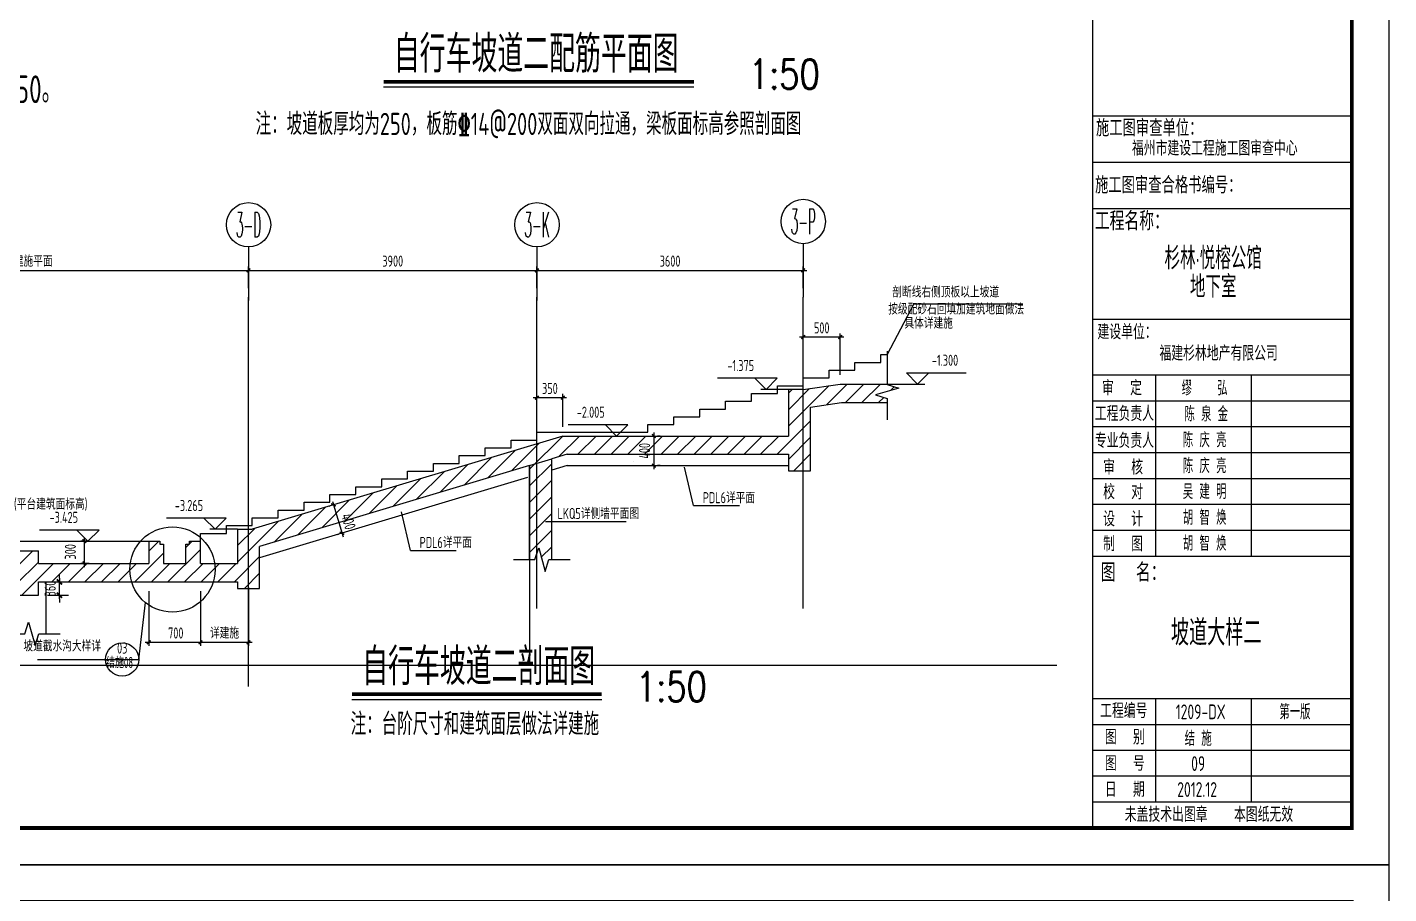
# Model space of a CAD drawing. Header units: millimetres. Extents: x -41781 to 68020, y 189188 to 426788.
# Drawn here: x 31202 to 68020, y 307210 to 330639 of the extents above; entities that cross this region are included whole.
import ezdxf
from ezdxf.enums import TextEntityAlignment as Align

# ---------------------------------------------------------------- set-up
doc = ezdxf.new("R2010")
doc.units = ezdxf.units.MM
doc.header["$LTSCALE"] = 1000
doc.header["$PDMODE"] = 35
doc.header["$PDSIZE"] = 200
for name, color, linetype in [('AXIS', 3, 'Continuous'), ('B-TEXT', 3, 'Continuous'), ('HATCH', 7, 'Continuous'), ('h填实-柱墙', 254, 'Continuous'), ('L-AXIS', 3, 'Continuous'), ('L-dote', 253, 'Continuous'), ('TEXT', 7, 'Continuous'), ('图框', 4, 'Continuous'), ('水平标注', 2, 'Continuous')]:
    doc.layers.add(name, color=color, linetype=linetype)
doc.styles.add('3$0$HZFS', font='txt.shx', dxfattribs={"width": 0.7, "bigfont": 'hzfs.shx'})
doc.styles.add('_HZTXT', font='txt.shx', dxfattribs={"width": 0.7, "bigfont": 'HZTXT.shx'})
doc.styles.add('_TCH_AXIS', font='COMPLEX', dxfattribs={"bigfont": 'GBCBIG'})
doc.styles.add('COMPLEX', font='tssdeng.shx', dxfattribs={"width": 0.7, "bigfont": 'tssdchn.shx'})
doc.styles.add('HZ', font='tssdeng.shx', dxfattribs={"bigfont": 'hztxt.shx'})
doc.styles.add('HZTXT2', font='simplex.shx', dxfattribs={"width": 0.8, "bigfont": 'hztxt.shx'})
doc.styles.add('TSSD_Dimension', font='Tssdeng.shx', dxfattribs={"width": 0.7, "bigfont": 'hztxt.shx'})
doc.styles.add('TSSD_Label', font='Tssdeng.shx', dxfattribs={"width": 0.7, "bigfont": 'hztxt.shx'})
doc.styles.add('TSSD_REIN', font='Tssdeng.shx', dxfattribs={"width": 0.7, "bigfont": 'hztxt.shx'})
doc.dimstyles.new('TSSD_100_100$0', dxfattribs={"dimtxt": 300, "dimasz": 100, "dimexe": 250, "dimexo": 250, "dimgap": 100, "dimtad": 1, "dimdec": 0, "dimzin": 0, "dimdsep": 46, "dimtxsty": 'TSSD_Dimension', "dimblk": '_tsdbk', "dimblk1": '_tsdbk', "dimblk2": '_tsdbk', "dimsah": 1, "dimcen": 0, "dimclrt": 7, "dimadec": 0, "dimazin": 0, "dimtfac": 1, "dimtdec": 0, "dimtix": 1, "dimtmove": 2, "dimatfit": 3, "dimldrblk": '_tsdbk', "dimfxl": 1, "dimtolj": 1, "dimtzin": 0, "dimarcsym": 0})
doc.dimstyles.new('TSSD_50_100', dxfattribs={"dimtxt": 300, "dimasz": 100, "dimexe": 100, "dimexo": 250, "dimgap": 100, "dimtad": 1, "dimdec": 0, "dimlfac": 0.5, "dimzin": 0, "dimdsep": 46, "dimtxsty": 'TSSD_Dimension', "dimblk": 'ARCHTICK', "dimcen": 0, "dimdle": 100, "dimclrt": 7, "dimadec": 0, "dimazin": 0, "dimtfac": 1, "dimtdec": 0, "dimtix": 1, "dimtmove": 2, "dimatfit": 3, "dimfxl": 1, "dimtolj": 1, "dimtzin": 0, "dimarcsym": 0})

# ---------------------------------------------------------------- blocks, each defined once
blk = doc.blocks.new('A$C35F87531')
at = {"layer": '图框'}
for p, q in [((76100, 1000), (76100, 58400)), ((76100, 20254), (83100, 20254)), ((76100, 19004), (83100, 19004)), ((76100, 17754), (83100, 17754)), ((76100, 14754), (83100, 14754)), ((76100, 13254), (83100, 13254)), ((77791, 13254), (77791, 8354)), ((80377, 13254), (80377, 8354)), ((76100, 12554), (83100, 12554)), ((76100, 11854), (83100, 11854)), ((76100, 11154), (83100, 11154)), ((76100, 10454), (83100, 10454)), ((76100, 9754), (83100, 9754)), ((76100, 9054), (77791, 9054)), ((77791, 9054), (83100, 9054)), ((76100, 8354), (83100, 8354)), ((76100, 4500), (83100, 4500)), ((77791, 4500), (77791, 1700)), ((80377, 4500), (80377, 1700)), ((76100, 3800), (83100, 3800)), ((76100, 3100), (83100, 3100)), ((83100, 2400), (76100, 2400)), ((83100, 1700), (76100, 1700))]:
    blk.add_line(p, q, dxfattribs=at)
blk.add_lwpolyline([(0, 0), (0, 59400), (84100, 59400), (84100, 0)], close=True, dxfattribs=at)
at = {"layer": '图框', "const_width": 100}
blk.add_lwpolyline([(2500, 1000), (83100, 1000), (83100, 58400), (2500, 58400)], close=True, dxfattribs=at)
at = {"layer": '图框', "style": 'HZTXT2', "width": 0.8}
for s, height, p in [('施工图审查单位：', 450, (77622, 19953)), ('施工图审查合格书编号：', 450, (78136, 18409)), ('工程名称：', 500, (77151, 17437)), ('建设单位：', 400, (77022, 14436)), ('审  定', 400, (76886, 12921)), ('工程负责人', 400, (76952, 12224)), ('专业负责人', 400, (76952, 11495)), ('审  核', 400, (76915, 10777)), ('校  对', 400, (76916, 10109)), ('设  计', 400, (76915, 9376)), ('制  图', 400, (76915, 8703)), ('图  名：', 500, (77188, 7934)), ('工程编号', 400, (76935, 4192)), ('图  别', 400, (76963, 3475)), ('图  号', 400, (76963, 2758)), ('日  期', 400, (76963, 2058)), ('未盖技术出图章   本图纸无效', 400, (79237, 1389))]:
    blk.add_text(s, height=height, dxfattribs=at).set_placement(p, align=Align.MIDDLE)
blk = doc.blocks.new('_AXISO')
blk.add_circle((0, 0), 0.5)
at = {"layer": 'B-TEXT', "style": 'COMPLEX', "width": 1.450893}
blk.add_attdef('A', text='', height=0.56, dxfattribs=at).set_placement((0.249375, -0.28), (0.749375, -0.28), align=Align.FIT)
blk = doc.blocks.new('_ArchTick')
at = {"color": 0, "linetype": 'ByBlock', "const_width": 0.4}
blk.add_lwpolyline([(-0.5, -0.5), (0.5, 0.5)], dxfattribs=at)
blk = doc.blocks.new('*D139')
at = {"layer": 'AXIS', "color": 0, "linetype": 'ByBlock', "lineweight": -2}
for p, q in [((44886, 324066), (52286, 324066)), ((44986, 323587), (44986, 324166)), ((52186, 323587), (52186, 324166))]:
    blk.add_line(p, q, dxfattribs=at)
at = {"layer": 'Defpoints', "color": 0, "linetype": 'ByBlock'}
for p in [(52186, 324066), (44986, 323337), (52186, 323337)]:
    blk.add_point(p, dxfattribs=at)
at = {"layer": 'AXIS', "color": 0, "linetype": 'ByBlock', "lineweight": -2, "xscale": 100, "yscale": 100, "zscale": 100, "rotation": 180}
blk.add_blockref('_ArchTick', (44986, 324066), dxfattribs=at)
at = {"layer": 'AXIS', "color": 0, "linetype": 'ByBlock', "lineweight": -2, "xscale": 100, "yscale": 100, "zscale": 100}
blk.add_blockref('_ArchTick', (52186, 324066), dxfattribs=at)
at = {"layer": 'AXIS', "color": 7, "linetype": 'ByBlock', "insert": (48586, 324316), "char_height": 300, "attachment_point": 5, "style": 'TSSD_Dimension'}
blk.add_mtext('\\A1;3600', dxfattribs=at)
blk = doc.blocks.new('*D140')
at = {"layer": 'AXIS', "color": 0, "linetype": 'ByBlock', "lineweight": -2}
for p, q in [((53286, 322260), (52086, 322260)), ((52186, 321241), (52186, 322360)), ((53186, 321241), (53186, 322360))]:
    blk.add_line(p, q, dxfattribs=at)
at = {"layer": 'Defpoints', "color": 0, "linetype": 'ByBlock'}
for p in [(52186, 322260), (52186, 320991), (53186, 320991)]:
    blk.add_point(p, dxfattribs=at)
at = {"layer": 'AXIS', "color": 0, "linetype": 'ByBlock', "lineweight": -2, "xscale": 100, "yscale": 100, "zscale": 100, "rotation": 180}
blk.add_blockref('_ArchTick', (52186, 322260), dxfattribs=at)
at = {"layer": 'AXIS', "color": 0, "linetype": 'ByBlock', "lineweight": -2, "xscale": 100, "yscale": 100, "zscale": 100}
blk.add_blockref('_ArchTick', (53186, 322260), dxfattribs=at)
at = {"layer": 'AXIS', "color": 7, "linetype": 'ByBlock', "insert": (52686, 322510), "char_height": 300, "attachment_point": 5, "style": 'TSSD_Dimension'}
blk.add_mtext('\\A1;500', dxfattribs=at)
blk = doc.blocks.new('*D141')
at = {"layer": 'AXIS', "color": 0, "linetype": 'ByBlock', "lineweight": -2}
for p, q in [((48146, 319686), (48146, 318686)), ((48316, 319586), (48246, 319586)), ((48316, 318786), (48246, 318786))]:
    blk.add_line(p, q, dxfattribs=at)
at = {"layer": 'Defpoints', "color": 0, "linetype": 'ByBlock'}
for p in [(48066, 319586), (48066, 318786), (48146, 318786)]:
    blk.add_point(p, dxfattribs=at)
at = {"layer": 'AXIS', "color": 0, "linetype": 'ByBlock', "lineweight": -2, "xscale": 100, "yscale": 100, "zscale": 100}
for p, rotation in [((48146, 319586), 90), ((48146, 318786), 270)]:
    blk.add_blockref('_ArchTick', p, dxfattribs=dict(at, rotation=rotation))
at = {"layer": 'AXIS', "color": 7, "linetype": 'ByBlock', "insert": (47896, 319186), "char_height": 300, "attachment_point": 5, "rotation": 90, "style": 'TSSD_Dimension'}
blk.add_mtext('\\A1;400', dxfattribs=at)
blk = doc.blocks.new('*D142')
at = {"layer": 'AXIS', "color": 0, "linetype": 'ByBlock', "lineweight": -2}
for p, q in [((44986, 319836), (44986, 320723)), ((45687, 319836), (45687, 320723)), ((45787, 320623), (44886, 320623))]:
    blk.add_line(p, q, dxfattribs=at)
at = {"layer": 'Defpoints', "color": 0, "linetype": 'ByBlock'}
for p in [(44986, 320623), (44986, 319586), (45687, 319586)]:
    blk.add_point(p, dxfattribs=at)
at = {"layer": 'AXIS', "color": 0, "linetype": 'ByBlock', "lineweight": -2, "xscale": 100, "yscale": 100, "zscale": 100, "rotation": 180}
blk.add_blockref('_ArchTick', (44986, 320623), dxfattribs=at)
at = {"layer": 'AXIS', "color": 0, "linetype": 'ByBlock', "lineweight": -2, "xscale": 100, "yscale": 100, "zscale": 100}
blk.add_blockref('_ArchTick', (45687, 320623), dxfattribs=at)
at = {"layer": 'AXIS', "color": 7, "linetype": 'ByBlock', "insert": (45336, 320873), "char_height": 300, "attachment_point": 5, "style": 'TSSD_Dimension'}
blk.add_mtext('\\A1;350', dxfattribs=at)
blk = doc.blocks.new('*D143')
at = {"layer": 'AXIS', "color": 0, "linetype": 'ByBlock', "lineweight": -2}
for p, q in [((37086, 324066), (45086, 324066)), ((37186, 323587), (37186, 324166)), ((44986, 323587), (44986, 324166))]:
    blk.add_line(p, q, dxfattribs=at)
at = {"layer": 'Defpoints', "color": 0, "linetype": 'ByBlock'}
for p in [(44986, 324066), (37186, 323337), (44986, 323337)]:
    blk.add_point(p, dxfattribs=at)
at = {"layer": 'AXIS', "color": 0, "linetype": 'ByBlock', "lineweight": -2, "xscale": 100, "yscale": 100, "zscale": 100, "rotation": 180}
blk.add_blockref('_ArchTick', (37186, 324066), dxfattribs=at)
at = {"layer": 'AXIS', "color": 0, "linetype": 'ByBlock', "lineweight": -2, "xscale": 100, "yscale": 100, "zscale": 100}
blk.add_blockref('_ArchTick', (44986, 324066), dxfattribs=at)
at = {"layer": 'AXIS', "color": 7, "linetype": 'ByBlock', "insert": (41086, 324316), "char_height": 300, "attachment_point": 5, "style": 'TSSD_Dimension'}
blk.add_mtext('\\A1;3900', dxfattribs=at)
blk = doc.blocks.new('*D144')
at = {"layer": 'AXIS', "color": 0, "linetype": 'ByBlock', "lineweight": -2}
for p, q in [((39455, 317819), (39742, 316862)), ((39367, 317689), (39388, 317695)), ((39597, 316922), (39618, 316929))]:
    blk.add_line(p, q, dxfattribs=at)
at = {"layer": 'Defpoints', "color": 0, "linetype": 'ByBlock'}
for p in [(39606, 317761), (39714, 316957), (39836, 316994)]:
    blk.add_point(p, dxfattribs=at)
at = {"layer": 'AXIS', "color": 0, "linetype": 'ByBlock', "lineweight": -2, "xscale": 100, "yscale": 100, "zscale": 100}
for p, rotation in [((39484, 317724), 106.7122802607924), ((39714, 316957), 286.7122802607925)]:
    blk.add_blockref('_ArchTick', p, dxfattribs=dict(at, rotation=rotation))
at = {"layer": 'AXIS', "color": 7, "linetype": 'ByBlock', "insert": (39891, 317277), "char_height": 300, "attachment_point": 5, "rotation": 286.7123, "style": 'TSSD_Dimension'}
blk.add_mtext('\\A1;400', dxfattribs=at)
blk = doc.blocks.new('*D145')
at = {"layer": 'AXIS', "color": 0, "linetype": 'ByBlock', "lineweight": -2}
for p, q in [((34487, 315394), (34487, 313910)), ((35887, 315394), (35887, 313910)), ((34387, 314010), (35987, 314010))]:
    blk.add_line(p, q, dxfattribs=at)
at = {"layer": 'Defpoints', "color": 0, "linetype": 'ByBlock'}
for p in [(34487, 315644), (35887, 315644), (35887, 314010)]:
    blk.add_point(p, dxfattribs=at)
at = {"layer": 'AXIS', "color": 0, "linetype": 'ByBlock', "lineweight": -2, "xscale": 100, "yscale": 100, "zscale": 100, "rotation": 180}
blk.add_blockref('_ArchTick', (34487, 314010), dxfattribs=at)
at = {"layer": 'AXIS', "color": 0, "linetype": 'ByBlock', "lineweight": -2, "xscale": 100, "yscale": 100, "zscale": 100}
blk.add_blockref('_ArchTick', (35887, 314010), dxfattribs=at)
at = {"layer": 'AXIS', "color": 7, "linetype": 'ByBlock', "insert": (35219, 314260), "char_height": 300, "attachment_point": 5, "style": 'TSSD_Dimension'}
blk.add_mtext('\\A1;700', dxfattribs=at)
blk = doc.blocks.new('*D146')
at = {"layer": 'AXIS', "color": 0, "linetype": 'ByBlock', "lineweight": -2}
for p, q in [((35887, 315394), (35887, 313910)), ((37186, 315494), (37186, 313910)), ((35787, 314010), (37286, 314010))]:
    blk.add_line(p, q, dxfattribs=at)
at = {"layer": 'Defpoints', "color": 0, "linetype": 'ByBlock'}
for p in [(35887, 315644), (37186, 315744), (37186, 314010)]:
    blk.add_point(p, dxfattribs=at)
at = {"layer": 'AXIS', "color": 0, "linetype": 'ByBlock', "lineweight": -2, "xscale": 100, "yscale": 100, "zscale": 100, "rotation": 180}
blk.add_blockref('_ArchTick', (35887, 314010), dxfattribs=at)
at = {"layer": 'AXIS', "color": 0, "linetype": 'ByBlock', "lineweight": -2, "xscale": 100, "yscale": 100, "zscale": 100}
blk.add_blockref('_ArchTick', (37186, 314010), dxfattribs=at)
at = {"layer": 'AXIS', "color": 7, "linetype": 'ByBlock', "insert": (36537, 314260), "char_height": 300, "attachment_point": 5, "style": 'TSSD_Dimension'}
blk.add_mtext('\\A1;详建施', dxfattribs=at)
blk = doc.blocks.new('*D147')
at = {"layer": 'AXIS', "color": 0, "linetype": 'ByBlock', "lineweight": -2}
for p, q in [((32876, 316744), (32648, 316744)), ((32748, 316044), (32748, 316844)), ((32876, 316144), (32648, 316144))]:
    blk.add_line(p, q, dxfattribs=at)
at = {"layer": 'Defpoints', "color": 0, "linetype": 'ByBlock'}
for p in [(32748, 316744), (33126, 316744), (33126, 316144)]:
    blk.add_point(p, dxfattribs=at)
at = {"layer": 'AXIS', "color": 0, "linetype": 'ByBlock', "lineweight": -2, "xscale": 100, "yscale": 100, "zscale": 100}
for p, rotation in [((32748, 316744), 90), ((32748, 316144), 270)]:
    blk.add_blockref('_ArchTick', p, dxfattribs=dict(at, rotation=rotation))
at = {"layer": 'AXIS', "color": 7, "linetype": 'ByBlock', "insert": (32368, 316456), "char_height": 300, "attachment_point": 5, "rotation": 90, "style": 'TSSD_Dimension'}
blk.add_mtext('\\A1;300', dxfattribs=at)
blk = doc.blocks.new('*D148')
at = {"layer": 'AXIS', "color": 0, "linetype": 'ByBlock', "lineweight": -2}
for p, q in [((23602, 324066), (37286, 324066)), ((23702, 323587), (23702, 324166)), ((37186, 323587), (37186, 324166))]:
    blk.add_line(p, q, dxfattribs=at)
at = {"layer": 'Defpoints', "color": 0, "linetype": 'ByBlock'}
for p in [(37186, 324066), (23702, 323337), (37186, 323337)]:
    blk.add_point(p, dxfattribs=at)
at = {"layer": 'AXIS', "color": 0, "linetype": 'ByBlock', "lineweight": -2, "xscale": 100, "yscale": 100, "zscale": 100, "rotation": 180}
blk.add_blockref('_ArchTick', (23702, 324066), dxfattribs=at)
at = {"layer": 'AXIS', "color": 0, "linetype": 'ByBlock', "lineweight": -2, "xscale": 100, "yscale": 100, "zscale": 100}
blk.add_blockref('_ArchTick', (37186, 324066), dxfattribs=at)
at = {"layer": 'AXIS', "color": 7, "linetype": 'ByBlock', "insert": (30444, 324316), "char_height": 300, "attachment_point": 5, "style": 'TSSD_Dimension'}
blk.add_mtext('\\A1;弧形坡道尺寸详建施平面', dxfattribs=at)
blk = doc.blocks.new('_tsdbk')
blk.add_line((-1, 0), (0, 0))
at = {"const_width": 0.5}
blk.add_lwpolyline([(-0.7, -0.7), (0.7, 0.7)], dxfattribs=at)
blk = doc.blocks.new('*D306')
at = {"layer": 'Defpoints', "color": 0, "lineweight": 30}
for p in [(31503, 315643), (32072, 315643), (31503, 315284)]:
    blk.add_point(p, dxfattribs=at)
at = {"layer": 'h填实-柱墙', "color": 0, "lineweight": -2}
for p, q in [((31753, 315643), (32322, 315643)), ((32072, 315743), (32072, 315843)), ((32072, 315284), (32072, 315643)), ((31753, 315284), (32322, 315284)), ((32072, 315184), (32072, 315084))]:
    blk.add_line(p, q, dxfattribs=at)
at = {"layer": 'h填实-柱墙', "color": 0, "lineweight": -2, "xscale": 100, "yscale": 100, "zscale": 100}
for p, rotation in [((32072, 315643), 270), ((32072, 315284), 90)]:
    blk.add_blockref('_tsdbk', p, dxfattribs=dict(at, rotation=rotation))
at = {"layer": 'h填实-柱墙', "color": 7, "lineweight": 30, "insert": (31822, 315463), "char_height": 300, "attachment_point": 5, "rotation": 90, "style": 'TSSD_Dimension'}
blk.add_mtext('\\A1;360', dxfattribs=at)

msp = doc.modelspace()

# ---------------------------------------------------------------- hatches: boundary and pattern name
at = {"layer": 'HATCH'}
h = msp.add_hatch(dxfattribs=at)
h.set_pattern_fill('ANSI31', color=256, scale=100, style=0)
h.set_pattern_definition([(45, (-55141.75, 46337.7), (-224.5064, 224.5064), [])])
h.paths.add_polyline_path([(31502.8, 315643.2), (36886.2, 315643.2), (36886.2, 315464), (37486.2, 315464), (37486.2, 316602), (44786.2, 318793.8), (44786.2, 316245.3), (44931.5, 316245.3), (45032.9, 316563.8), (45206.6, 315926.7), (45308, 316245.3), (45386.2, 316245.3), (45386.2, 318973.9), (45799.2, 319097.9), (51786.2, 319097.9), (51786.2, 318647.1), (52386.2, 318647.1), (52386.2, 320370.8), (53222.1, 320491.4), (54456.7, 320491.4), (54456.7, 320601.7), (54138.2, 320703.1), (54775.2, 320876.8), (54456.7, 320978.1), (54456.7, 320991.4), (53186.2, 320991.4), (52186.2, 320847.1), (51786.2, 320847.1), (51786.2, 319586.2), (45686.7, 319586.2), (37286.4, 317064), (36886.2, 317064), (36886.2, 316143.2), (35886.8, 316143.2), (35886.8, 316743.8), (35586.8, 316743.8), (35586.8, 316663.8), (35486.8, 316663.8), (35486.8, 316143.2), (34886.8, 316143.2), (34886.8, 316663.8), (34786.8, 316663.8), (34786.8, 316743.8), (34486.8, 316743.8), (34486.8, 316143.2), (31502.8, 316143.2), (31502.8, 316483.5), (30902.8, 316483.5), (23402.2, 314231.4), (23402.2, 313391.4), (20703.1, 313391.4), (20703.1, 313591.1), (20403.1, 313591.1), (20403.1, 313511.1), (20303.1, 313511.1), (20303.1, 312990.6), (19703.1, 312990.6), (19703.1, 313511.1), (19603.1, 313511.1), (19603.1, 313591.1), (19303.1, 313591.1), (19303.1, 313391.4), (17430, 313391.4), (17430, 313188.2), (17748.5, 313086.8), (17111.4, 312913.1), (17430, 312811.8), (17430, 312591.4), (18903.1, 312591.4), (18903.1, 311990.6), (21103.1, 311990.6), (21103.1, 312591.4), (25772.2, 312591.4), (25772.2, 312768.3), (25453.7, 312869.6), (26090.8, 313043.3), (25772.2, 313144.7), (25772.2, 313391.4), (24002.2, 313391.4), (24002.2, 314043.8), (30902.8, 316115.9), (30902.8, 315283.5), (31502.8, 315283.5)])

# ---------------------------------------------------------------- linework, layer by layer
for p, q in [((53586.2, 321367.6), (53586.2, 321577.6)), ((53586.2, 321577.6), (54286.2, 321577.6)), ((54286.2, 321577.6), (54286.2, 321787.8)), ((54286.2, 321787.8), (54459.5, 321787.8)), ((52186.3, 320947.1), (52186.3, 321157.4)), ((52186.3, 321157.4), (52886.2, 321157.4)), ((52886.2, 321157.4), (52886.2, 321367.6)), ((52886.2, 321367.6), (53586.2, 321367.6)), ((50786.3, 320526.9), (50786.3, 320736.9)), ((50786.3, 320736.9), (51486.3, 320736.9)), ((51486.3, 320736.9), (51486.3, 320947.1)), ((51486.3, 320947.1), (52186.3, 320947.1)), ((52186.2, 320847.1), (51786.2, 320847.1)), ((51786.2, 320847.1), (51786.2, 319586.2)), ((52186.2, 320847.1), (53186.2, 320991.4)), ((53186.2, 320991.4), (54456.7, 320991.4)), ((50086.3, 320316.7), (50086.3, 320526.9)), ((50086.3, 320526.9), (50786.3, 320526.9)), ((52386.2, 320370.8), (53222.1, 320491.4)), ((52386.2, 318647.1), (52386.2, 320370.8)), ((53222.1, 320491.4), (54456.7, 320491.4)), ((48686.4, 319896.2), (48686.4, 320106.4)), ((48686.4, 320106.4), (49386.4, 320106.4)), ((49386.4, 320106.4), (49386.4, 320316.7)), ((49386.4, 320316.7), (50086.3, 320316.7)), ((45686.7, 319586.2), (37286.4, 317064)), ((44986.4, 319686.2), (47986.4, 319686.2)), ((44986.4, 319475.9), (44986.4, 319686.2)), ((45686.7, 319586.2), (51786.2, 319586.2)), ((47986.4, 319686.2), (47986.4, 319896.2)), ((47986.4, 319896.2), (48686.4, 319896.2)), ((43586.5, 319055.7), (43586.5, 319265.9)), ((43586.5, 319265.9), (44286.5, 319265.9)), ((44286.5, 319265.9), (44286.5, 319475.9)), ((44286.5, 319475.9), (44986.4, 319475.9)), ((42186.6, 318635.2), (42186.6, 318845.5)), ((42186.6, 318845.5), (42886.5, 318845.5)), ((42886.5, 318845.5), (42886.5, 319055.7)), ((42886.5, 319055.7), (43586.5, 319055.7)), ((45799.2, 319097.9), (45386.2, 318973.9)), ((45386.2, 316245.3), (45386.2, 318973.9)), ((45799.2, 319097.9), (51786.2, 319097.9)), ((47587.8, 318886.7), (47587.8, 318886.7)), ((51786.2, 319097.9), (51786.2, 318647.1)), ((44786.2, 318793.8), (37486.2, 316602)), ((41486.6, 318425.2), (41486.6, 318635.2)), ((41486.6, 318635.2), (42186.6, 318635.2)), ((44786.2, 316245.3), (44786.2, 318793.8)), ((45804.2, 318786.2), (45386.2, 318660.7)), ((45804.2, 318786.2), (51786.2, 318786.2)), ((51786.2, 318647.1), (52386.2, 318647.1)), ((44728.7, 318463.3), (37486.2, 316288.7)), ((40086.6, 318004.7), (40086.6, 318215)), ((40086.6, 318215), (40786.6, 318215)), ((40786.6, 318215), (40786.6, 318425.2)), ((40786.6, 318425.2), (41486.6, 318425.2)), ((38686.7, 317584.5), (38686.7, 317794.5)), ((38686.7, 317794.5), (39386.7, 317794.5)), ((39386.7, 317794.5), (39386.7, 318004.7)), ((39386.7, 318004.7), (40086.6, 318004.7)), ((37286.7, 317164), (37286.7, 317374.3)), ((37286.7, 317374.3), (37986.7, 317374.3)), ((37986.7, 317374.3), (37986.7, 317584.5)), ((37986.7, 317584.5), (38686.7, 317584.5)), ((36586.8, 316953.8), (36586.8, 317164)), ((36586.8, 317164), (37286.7, 317164)), ((36886.2, 317064), (36886.2, 316143.2)), ((36886.2, 317064), (37286.4, 317064)), ((30902.8, 316743.8), (34786.8, 316743.8)), ((34486.8, 316743.8), (34486.8, 316143.2)), ((34686.8, 316743.8), (34786.8, 316743.8)), ((34786.8, 316743.8), (34786.8, 316663.8)), ((34786.8, 316663.8), (34886.8, 316663.8)), ((34886.8, 316663.8), (34886.8, 316143.2)), ((35486.8, 316663.8), (35586.8, 316663.8)), ((35486.8, 316143.2), (35486.8, 316663.8)), ((35586.8, 316663.8), (35586.8, 316743.8)), ((35586.8, 316743.8), (35886.8, 316743.8)), ((35886.8, 316743.8), (35886.8, 316953.8)), ((35886.8, 316953.8), (36586.8, 316953.8)), ((35886.8, 316143.2), (35886.8, 316743.8)), ((30902.8, 316483.5), (31502.8, 316483.5)), ((31502.8, 316143.2), (31502.8, 316483.5)), ((37486.2, 315464), (37486.2, 316602)), ((31502.8, 316143.2), (34486.8, 316143.2)), ((34886.8, 316143.2), (35486.8, 316143.2)), ((35886.8, 316143.2), (36886.2, 316143.2)), ((31502.8, 315283.5), (31502.8, 315643.2)), ((31502.8, 315643.2), (36886.2, 315643.2)), ((31702.8, 315643.2), (31702.8, 314237.5)), ((36886.2, 315643.2), (36886.2, 315464)), ((30902.8, 315283.5), (31502.8, 315283.5)), ((36886.2, 315464), (37486.2, 315464))]:
    msp.add_line(p, q, dxfattribs=at)
for points in [[(54459.7, 321884.5), (54456.7, 320978.1), (54775.2, 320876.8), (54138.2, 320703.1), (54456.7, 320601.7), (54456.7, 320022.6)], [(44352.4, 316245.3), (44931.5, 316245.3), (45032.9, 316563.8), (45206.6, 315926.7), (45308, 316245.3), (45887.1, 316245.3)], [(30558.2, 314237.5), (31137.4, 314237.5), (31238.7, 314556), (31412.5, 313918.9), (31513.8, 314237.5), (32093, 314237.5)]]:
    msp.add_lwpolyline(points, dxfattribs=at)
at = {"layer": 'h填实-柱墙'}
for points in [[(44786.2, 318793.8), (45386.2, 318973.9)], [(44786.2, 318793.8), (44786.2, 313391.4)], [(25772.2, 313391.4), (59042.3, 313391.4)]]:
    msp.add_lwpolyline(points, dxfattribs=at)
at = {"layer": 'L-AXIS'}
for p, q in [((52186.2, 324786), (52186.2, 323337.3)), ((52186.2, 324786), (52186.2, 323337.3)), ((52186.2, 324786), (52186.2, 323337.3)), ((37186.2, 324698.1), (37186.2, 323249.5)), ((44986.2, 324698.1), (44986.2, 323249.5))]:
    msp.add_line(p, q, dxfattribs=at)
at = {"layer": 'L-dote', "ltscale": 10}
for p, q in [((37186.2, 312810), (37186.2, 323337.3)), ((44986.2, 314920), (44986.2, 323337.3)), ((52186.2, 314920), (52186.2, 323337.3))]:
    msp.add_line(p, q, dxfattribs=at)
at = {"layer": 'TEXT', "color": 2}
for p, q in [((55175.3, 323160.2), (54459.5, 321787.8)), ((55175.3, 323160.2), (58123.9, 323160.2)), ((51786.2, 320847.1), (51036.5, 320847.1)), ((54456.7, 320991.4), (55477.6, 320991.4)), ((36886.2, 317064), (36136.5, 317064)), ((34220, 313545), (34399.7, 315083.5)), ((31478.8, 313545), (34220, 313545))]:
    msp.add_line(p, q, dxfattribs=at)
at = {"layer": 'TEXT', "const_width": 100}
for points in [[(49228.5, 329166.6), (40838.8, 329166.6)], [(46739.1, 312604.4), (39984.2, 312604.4)]]:
    msp.add_lwpolyline(points, dxfattribs=at)
at = {"layer": 'TEXT'}
for points in [[(49228.5, 329016.6), (40838.8, 329016.6)], [(46739.1, 312454.4), (39984.2, 312454.4)]]:
    msp.add_lwpolyline(points, dxfattribs=at)
at = {"layer": 'TEXT', "color": 2}
for points in [[(50881.7, 321147.1), (51181.7, 320847.1), (51481.7, 321147.1), (49869.7, 321147.1)], [(55580.5, 321291.4), (55280.5, 320991.4), (54980.5, 321291.4), (56592.4, 321291.4)], [(46840.1, 319886.2), (47140.1, 319586.2), (47440.1, 319886.2), (45828.2, 319886.2)], [(32544.8, 317043.8), (32844.8, 316743.8), (33144.8, 317043.8), (31532.9, 317043.8)], [(35981.7, 317364), (36281.7, 317064), (36581.7, 317364), (34969.7, 317364)]]:
    msp.add_lwpolyline(points, dxfattribs=at)
for centre, radius in [((35128.6, 315976.5), 1152.8), ((33771.3, 313545), 448.7)]:
    msp.add_circle(centre, radius, dxfattribs=at)
at = {"layer": '水平标注'}
for p, q in [((49219.6, 317703.9), (48980.1, 318744.4)), ((41563.6, 316493), (41324.2, 317533.6)), ((49219.6, 317703.9), (50460.9, 317703.9)), ((45216, 317276.4), (47398.4, 317276.4)), ((41563.6, 316493), (42804.9, 316493))]:
    msp.add_line(p, q, dxfattribs=at)

# ---------------------------------------------------------------- block references
at = {"layer": 'L-AXIS'}
ref = msp.add_blockref('_AXISO', (37186.2, 325298.1), dxfattribs=dict(at, xscale=1199.999999999998, yscale=1200, zscale=1200, rotation=359.9996457873818))
ref.add_attrib('A', '3-D', dxfattribs={"color": 7, "height": 678.82, "rotation": 359.99965, "style": '_TCH_AXIS', "width": 0.33871}).set_placement((36846.8, 324958.7), (37525.7, 324958.7), align=Align.FIT)
ref = msp.add_blockref('_AXISO', (44986.2, 325298.1), dxfattribs=dict(at, xscale=1199.999999999998, yscale=1200, zscale=1200, rotation=359.9996457873818))
ref.add_attrib('A', '3-K', dxfattribs={"color": 7, "height": 678.82, "rotation": 359.99965, "style": '_TCH_AXIS', "width": 0.328125}).set_placement((44646.8, 324958.7), (45325.7, 324958.7), align=Align.FIT)
ref = msp.add_blockref('_AXISO', (52186.2, 325386), dxfattribs=dict(at, xscale=1199.999999999998, yscale=1200, zscale=1200, rotation=359.9996457873818))
ref.add_attrib('A', '3-P', dxfattribs={"color": 7, "height": 678.82, "rotation": 359.99965, "style": '_TCH_AXIS', "width": 0.33871}).set_placement((51846.8, 325046.6), (52525.7, 325046.6), align=Align.FIT)
at = {"layer": '图框'}
for p in [(-16079.8, 307988.1), (-16079.8, 248588.1)]:
    msp.add_blockref('A$C35F87531', p, dxfattribs=at)

# ---------------------------------------------------------------- texts
at = {"layer": 'TEXT', "style": '3$0$HZFS', "text_generation_flag": 6, "width": 0.7}
for s, p in [('自行车坡道二配筋平面图', (41115.5, 329412.8)), ('自行车坡道二剖面图', (40260.9, 312850.5))]:
    msp.add_text(s, height=1000, rotation=180, dxfattribs=at).set_placement(p)
at = {"layer": 'TEXT'}
for s, height, style, width, p in [('1:50', 800, '_HZTXT', 0.8, (50714.7, 328970.6)), ('5、主次梁相交处，主梁上在次梁两侧应设3%%132d附加箍筋(d为主梁箍筋直径),间距为50。', 750, 'TSSD_REIN', 0.7, (11636.7, 328586.6)), ('注：坡道板厚均为250，板筋%%13214@200双面双向拉通，梁板面标高参照剖面图', 600, 'TSSD_REIN', 0.7, (37376.8, 327725)), ('1:50', 800, '_HZTXT', 0.8, (47661.6, 312408.4)), ('第一版', 400, 'HZ', 0.7, (65062.3, 311929.7)), ('注：台阶尺寸和建筑面层做法详建施', 600, 'TSSD_REIN', 0.7, (39946.8, 311500))]:
    msp.add_text(s, height=height, dxfattribs=dict(at, style=style, width=width)).set_placement(p)
for s, height, style, width, p in [('福州市建设工程施工图审查中心  ', 400, 'HZTXT2', 0.8, (63534.5, 327389.1)), ('杉林·悦榕公馆', 600, 'HZTXT2', 0.7, (63272, 324429.2)), ('地下室', 600, 'HZTXT2', 0.7, (63272, 323660.6)), ('福建杉林地产有限公司', 400, 'HZTXT2', 0.8, (63420, 321842.9)), ('缪    弘', 400, 'HZ', 0.7, (63041, 320902.8)), ('陈 泉 金', 400, 'HZ', 0.7, (63085.5, 320202.8)), ('陈 庆 亮', 400, 'HZ', 0.7, (63041, 319502.9)), ('陈 庆 亮', 400, 'HZ', 0.7, (63041, 318802.9)), ('吴 建 明', 400, 'HZ', 0.7, (63041, 318102.9)), ('胡 智 焕', 400, 'HZ', 0.7, (63041, 317402.9)), ('胡 智 焕', 400, 'HZ', 0.7, (63041, 316702.9)), ('坡道大样二', 700, 'TSSD_REIN', 0.7, (63354.4, 314308.7))]:
    msp.add_text(s, height=height, dxfattribs=dict(at, style=style, width=width)).set_placement(p, align=Align.MIDDLE)
at = {"layer": 'TEXT', "color": 2, "style": 'TSSD_Label'}
for s, width, p in [('剖断线右侧顶板以上坡道', 0.7, (57482.1, 323241.4)), ('按级配砂石回填加建筑地面做法', 0.7, (58159.3, 322780.8)), ('具体详建施', 0.7, (56234.4, 322399.3)), ('-1.375', 0.7, (50858.2, 321250.6)), ('-1.300', 0.7, (56376.3, 321394.9)), ('-2.005', 0.7, (46816.7, 319989.7)), ('(平台建筑面标高)', 0.7, (32830.9, 317506.5)), ('-3.265', 0.7, (35958.2, 317467.5)), ('-3.425', 0.7, (32576.2, 317147.3)), ('坡道截水沟大样详', 0.7, (33198.2, 313670.6)), ('03', 0.7, (33910.4, 313612.6)), ('结施08', 0.6, (34065.2, 313224.4))]:
    msp.add_text(s, height=300, dxfattribs=dict(at, width=width)).set_placement(p, align=Align.BOTTOM_RIGHT)
at = {"layer": 'TEXT', "color": 0, "linetype": 'ByBlock', "style": 'HZ', "width": 0.7}
for s, p in [('1209-DX', (62933.9, 312129)), ('结 施', (62866.2, 311429)), ('09', (62866.2, 310729))]:
    msp.add_text(s, height=400, dxfattribs=at).set_placement(p, align=Align.MIDDLE)
msp.add_text('2012.12', height=400, dxfattribs=at).set_placement((62299.9, 309829))
at = {"layer": '水平标注', "style": 'TSSD_REIN', "width": 0.7}
for s, p in [('PDL6详平面', (49469.5, 317769.8)), ('LKQ5详侧墙平面图', (45541.6, 317342.3)), ('PDL6详平面', (41813.5, 316558.9))]:
    msp.add_text(s, height=300, dxfattribs=at).set_placement(p)

# ---------------------------------------------------------------- dimensions: what is measured, and where the dimension line sits
at = {"layer": 'AXIS', "linetype": 'ByBlock'}
for base, p1, p2, text, picture, middle in [((37186.2, 324066.4), (23702.2, 323337.3), (37186.2, 323337.3), '弧形坡道尺寸详建施平面', '*D148', (30444.2, 324316.4)), ((37186.2, 314010.4), (35886.8, 315643.8), (37186.2, 315743.8), '详建施', '*D146', (36536.5, 314260.4))]:
    dim = msp.add_linear_dim(base=base, p1=p1, p2=p2, text=text, dimstyle='TSSD_50_100', dxfattribs=at)
    dim.commit()
    dim.dimension.update_dxf_attribs({"geometry": picture, "text_midpoint": middle})
for base, p1, p2, picture, middle in [((44986.2, 324066.4), (37186.2, 323337.3), (44986.2, 323337.3), '*D143', (41086.2, 324316.4)), ((52186.2, 324066.4), (44986.2, 323337.3), (52186.2, 323337.3), '*D139', (48586.2, 324316.4)), ((52186.3, 322259.7), (53186.2, 320991.4), (52186.3, 320991.4), '*D140', (52686.3, 322509.7)), ((44986.2, 320622.6), (45686.7, 319586.2), (44986.2, 319586.2), '*D142', (45336.5, 320872.6))]:
    dim = msp.add_linear_dim(base=base, p1=p1, p2=p2, dimstyle='TSSD_50_100', dxfattribs=at)
    dim.commit()
    dim.dimension.update_dxf_attribs({"geometry": picture, "text_midpoint": middle})
dim = msp.add_linear_dim(base=(48146.2, 318786.2), p1=(48065.5, 319586.2), p2=(48065.5, 318786.2), angle=90, dimstyle='TSSD_50_100', dxfattribs=at)
dim.commit()
dim.dimension.update_dxf_attribs({"geometry": '*D141', "text_midpoint": (47896.2, 319186.2)})
for base, p1, p2, angle, picture, middle, dimtype in [((39713.6, 316957.5), (39606.2, 317760.5), (39836.2, 316994.3), 286.71228, '*D144', (39890.7, 317276.9), 161), ((32748, 316743.8), (33126.1, 316143.8), (33126.1, 316743.8), 90, '*D147', (32368, 316455.6), 160)]:
    dim = msp.add_linear_dim(base=base, p1=p1, p2=p2, angle=angle, dimstyle='TSSD_50_100', dxfattribs=at)
    dim.commit()
    dim.dimension.update_dxf_attribs({"geometry": picture, "text_midpoint": middle, "dimtype": dimtype})
dim = msp.add_linear_dim(base=(35886.8, 314010.4), p1=(34486.8, 315643.8), p2=(35886.8, 315643.8), dimstyle='TSSD_50_100', dxfattribs=at)
dim.commit()
dim.dimension.update_dxf_attribs({"geometry": '*D145', "text_midpoint": (35219.1, 314260.4), "dimtype": 160})
at = {"layer": 'h填实-柱墙', "color": 1, "lineweight": 30}
dim = msp.add_linear_dim(base=(32071.7, 315643.2), p1=(31502.8, 315283.5), p2=(31502.8, 315643.2), angle=90, dimstyle='TSSD_100_100$0', dxfattribs=at)
dim.commit()
dim.dimension.update_dxf_attribs({"geometry": '*D306', "text_midpoint": (31821.7, 315463.4)})

doc.saveas('drawing.dxf')
